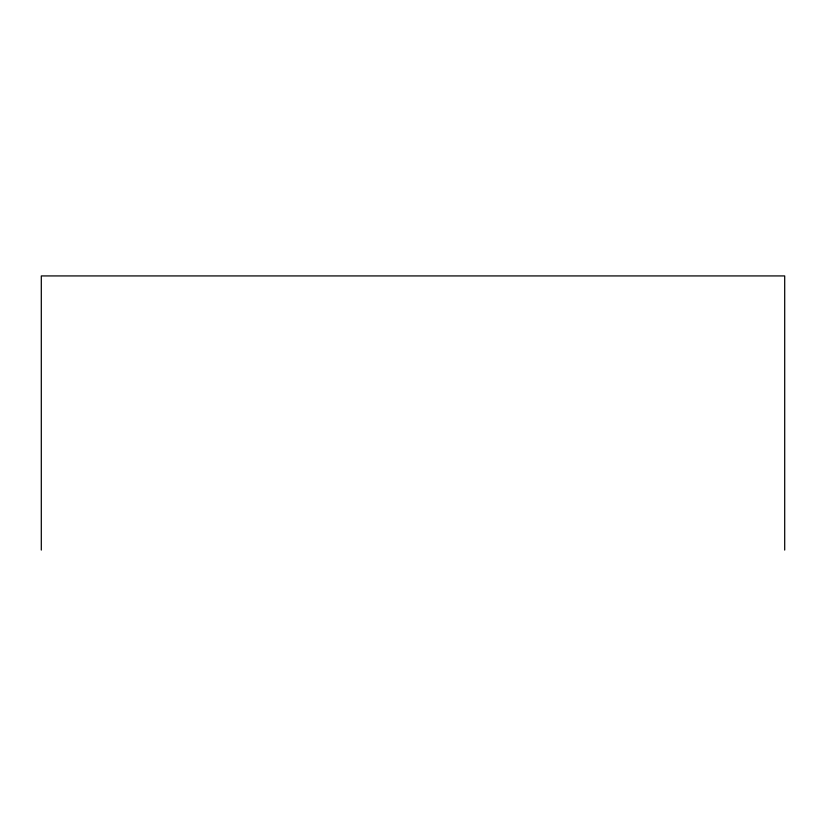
<?xml version="1.0" encoding="UTF-8"?>
<svg xmlns="http://www.w3.org/2000/svg" width="826" height="826" viewBox="0 0 826 826"><rect width="100%" height="100%" fill="white"/><g stroke="black" fill="none" stroke-linecap="round" stroke-linejoin="round"><path stroke-width="1.24" d="M784.7 550.075L784.7 275.925L41.3 275.925L41.3 550.075"/></g></svg>
